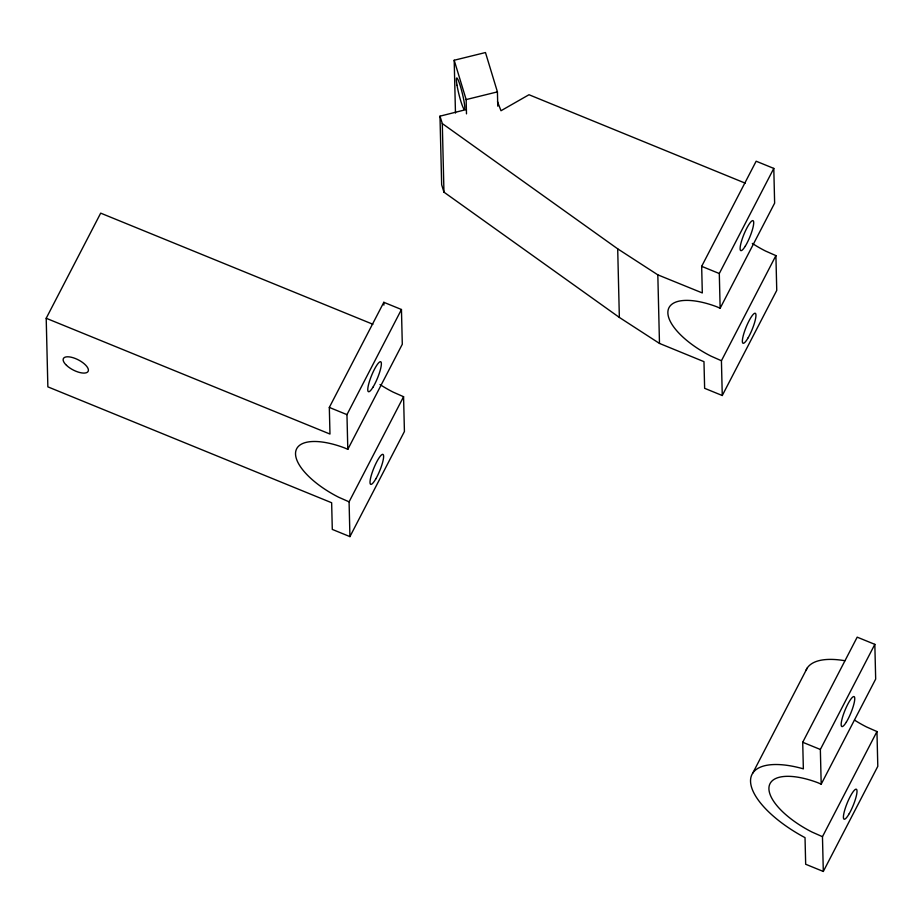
<?xml version="1.0" encoding="UTF-8"?>
<svg xmlns="http://www.w3.org/2000/svg" width="924" height="924" viewBox="0 0 924 924"><rect width="100%" height="100%" fill="white"/><g stroke="black" fill="none" stroke-linecap="round" stroke-linejoin="round"><path stroke-width="1.39" d="M379.983 384.523A58.328 23.724 27.4 0 0 393.104 392.099L403.569 396.719L404.423 431.496L349.93 536.613L332.293 529.417L331.647 502.748L47.863 386.856L46.2 318.272L100.693 213.144L372.869 324.255M46.2 318.272L329.972 434.049L329.325 407.426L383.818 302.31L401.455 309.505L402.298 344.236L347.805 449.353L344.479 447.886A58.328 23.724 27.4 0 0 295.611 452.252A58.328 23.724 27.4 0 0 338.623 497.216L349.087 501.836L349.93 536.613M347.805 449.353L346.962 414.633L401.455 309.505M349.087 501.836L403.569 396.719M439.986 116.17L442.296 123.562L617.694 248.845L657.819 274.844L702.309 292.943L701.663 266.331L756.155 161.215L773.792 168.411L774.635 203.13L720.143 308.246L716.816 306.78A58.328 23.724 27.4 0 0 667.948 311.145A58.328 23.724 27.4 0 0 710.949 356.11L721.425 360.741L722.268 395.518L704.631 388.311L703.972 361.654L659.482 343.428L619.357 317.429L443.959 192.157L441.66 184.754L439.986 116.17L466.008 109.61M720.143 308.246L719.299 273.527L773.792 168.411M721.425 360.741L775.906 255.613L765.442 250.993A58.328 23.724 27.4 0 1 752.321 243.428M722.268 395.518L776.749 290.39L775.906 255.613M752.748 773.134L807.23 668.017M802.713 742.272L857.195 637.156L874.832 644.351L875.675 679.071L821.193 784.187L817.867 782.72A58.328 23.724 27.4 0 0 768.999 787.086A58.328 23.724 27.4 0 0 812 832.05L822.464 836.682L823.307 871.459L805.67 864.252L805.023 837.594L804.099 837.156A78.401 31.89 27.4 0 1 750.542 781.334A78.401 31.89 27.4 0 1 802.436 768.572L803.36 768.884L802.713 742.272L820.35 749.468L821.193 784.187M820.35 749.468L874.832 644.351M822.464 836.682L876.957 731.554L866.493 726.934A58.328 23.724 27.4 0 1 854.504 720.096M823.307 871.459L877.8 766.331L876.957 731.554M455.474 113.063L454.192 60.245L485.47 52.541L497.424 91.88L497.77 106.156M466.493 113.86L466.146 99.584L497.424 91.88M745.206 183.148L528.99 94.733L500.993 110.741L497.493 101.675M701.663 266.331L719.299 273.527M329.325 407.426L346.962 414.633M454.192 60.245L466.146 99.584M657.819 274.844L659.482 343.428M617.694 248.845L619.357 317.429M442.296 123.562L443.959 192.157M383.818 302.31L383.887 305.116M805.971 670.489A78.401 31.89 27.4 0 1 844.883 660.729M457.022 85.274A16.205 1.767 76.2 0 0 464.345 109.367A16.205 1.767 76.2 0 0 460.406 86.29A16.205 1.767 76.2 0 0 457.022 85.274M745.31 246.131A16.205 3.234 -67.8 0 0 753.43 221.055A16.205 3.234 -67.8 0 0 741.96 239.743A16.205 3.234 -67.8 0 0 745.31 246.131M748.197 337.699A16.205 3.234 -67.8 0 0 755.474 313.409A16.205 3.234 -67.8 0 0 743.785 333.749A16.205 3.234 -67.8 0 0 748.197 337.699M375.86 478.794A16.205 3.234 -67.8 0 0 383.137 454.504A16.205 3.234 -67.8 0 0 371.448 474.844A16.205 3.234 -67.8 0 0 375.86 478.794M66.505 365.35A13.929 5.671 27.4 0 0 87.849 371.783A13.929 5.671 27.4 0 0 72.961 357.68A13.929 5.671 27.4 0 0 66.505 365.35M372.973 387.225A16.205 3.234 -67.8 0 0 381.104 362.15A16.205 3.234 -67.8 0 0 369.623 380.838A16.205 3.234 -67.8 0 0 372.973 387.225M849.248 813.64A16.205 3.234 -67.8 0 0 856.525 789.35A16.205 3.234 -67.8 0 0 844.836 809.69A16.205 3.234 -67.8 0 0 849.248 813.64M846.361 722.071A16.205 3.234 -67.8 0 0 854.481 696.996A16.205 3.234 -67.8 0 0 843.011 715.684A16.205 3.234 -67.8 0 0 846.361 722.071"/></g></svg>
